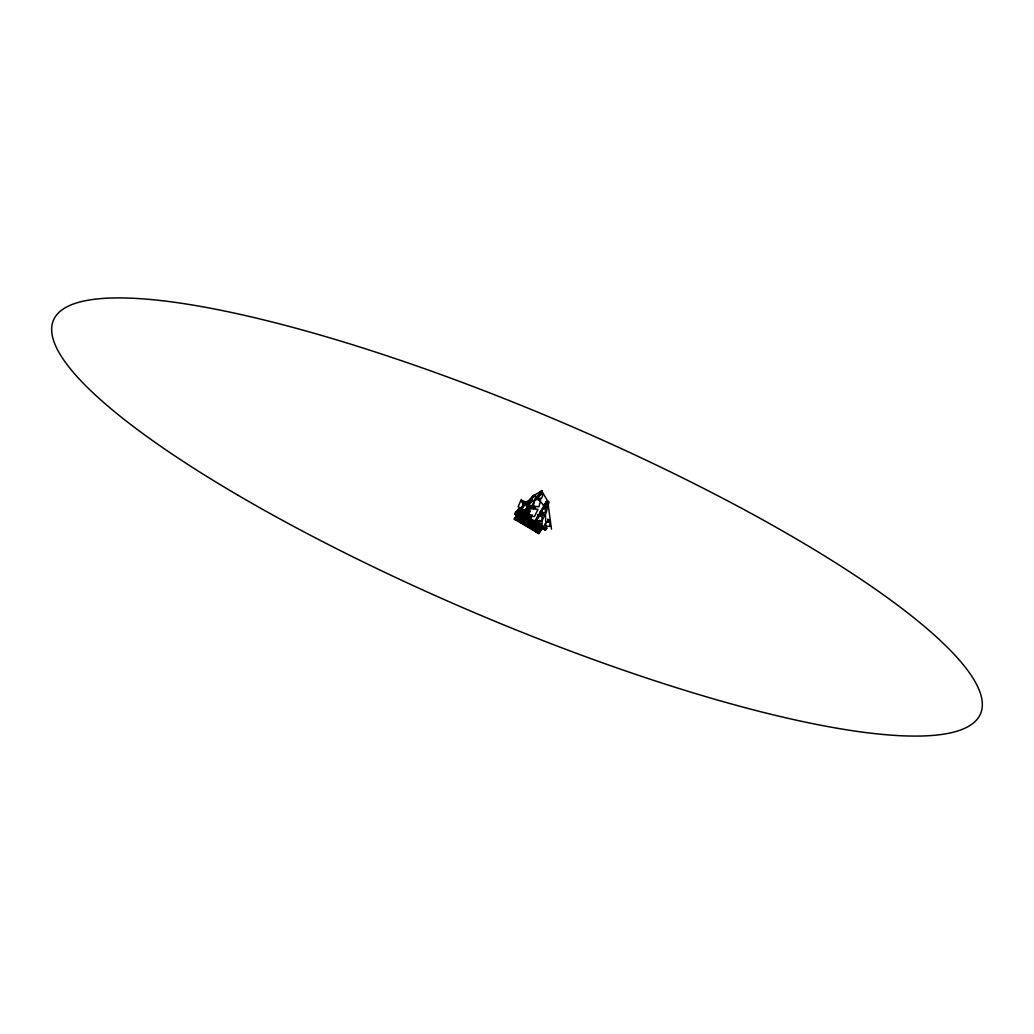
<?xml version="1.0" encoding="UTF-8"?>
<svg xmlns="http://www.w3.org/2000/svg" width="1034" height="1034" viewBox="0 0 1034 1034"><rect width="100%" height="100%" fill="white"/><g stroke="black" fill="none" stroke-linecap="round" stroke-linejoin="round"><path stroke-width="1.5" d="M517.362 514.958C512.58 513.291 518.654 518.215 519.663 514.118M517.297 515.565L518.28 516.354L515.242 514.596M515.94 514.454L517.969 515.863L515.695 515.139M518.603 518.318A16.273 4.291 20.9 0 1 518.112 517.944L515.992 515.449M516.405 515.203C515.268 515.772 517.659 509.4 517.75 513.2M540.42 524.212L536.943 523.269M518.745 511.546L518.331 511.042L519.805 511.752M518.473 511.274L518.318 511.649M518.926 508.87L518.525 509.516M529.796 518.848L530.933 515.617M520.709 520.774L520.348 519.624A27.078 13.959 -59.7 0 1 520.722 519.559L523.592 521.718M544.298 506.453L544.259 508.457L546.211 506.608M521.705 521.666L521.563 520.541M518.603 514.402C516.741 514.803 520.955 512.644 521.394 510.486M518.887 520.567L516.69 518.603L517.246 518.965M516.729 518.331C516.095 521.666 520.684 520.154 516.496 518.176A4.924 2.533 -59.7 0 0 516.612 517.401M523.036 517.349L524.69 515.914L525.091 517.31A32.067 16.531 -59.7 0 0 523.592 517.349L523.01 517.065M536.969 530.662C534.126 529.175 538.921 532.562 538.804 532.613C537.111 532.588 535.237 529.33 537.938 530.584C545.021 532.691 541.131 520.012 536.724 522.648M537.628 530.455L537.098 531.696L537.305 530.442M523.618 515.85L523.501 512.812L523.165 514.725C526.629 512.295 520.826 512.929 522.105 509.982C516.47 509.142 529.537 500.34 521.033 509.012M536.181 531.127C535.289 528.671 541.015 533.906 536.749 531.618M529.692 508.676L527.418 516.005L534.41 516.561L537.99 509.323L529.679 508.676M522.428 511.662L522.131 509.827M519.831 518.732A32.067 16.531 -59.7 0 0 519.327 518.745L518.874 520.645M519.52 521.394L519.327 520.18M539.231 530.907C540.834 533.428 536.672 532.781 537.486 530.584A24.48 5.907 21.7 0 1 536.232 529.977L530.39 527.159M537.59 531.696L537.77 530.713L539.8 531.644L537.758 530.817L538.094 532.083M533.337 500.947L531.709 499.926L532.083 499.112M522.067 509.982L522.17 511.933L524.277 513.2M540.394 524.807L538.792 524.083M516.405 513.2L516.431 511.313M517.078 519.792L518.228 519.068M535.651 496.139L534.565 500.714L530.183 500.378L532.549 495.919L535.664 496.165M544.866 514.971L541.816 521.175L535.935 520.709L538.119 514.531M536.685 497.949C537.241 492.856 545.603 492.197 541.428 498.31L536.504 498.065L536.879 497.199L536.581 498.091L539.696 499.099L538.132 498.194L538.145 499.267L538.391 498.401M542.772 507.565L547.257 507.927L546.236 512.812L540.097 512.321L542.76 507.539M544.931 507.733L544.724 507.707M546.055 501.619L549.041 501.813L547.736 506.673L543.742 506.363L546.107 501.555M550.269 522.467L549.713 526.409L543.936 525.957L546.185 522.157L550.308 522.377M522.907 522.506L522.92 521.588M541.312 527.857L540.317 523.346L537.176 521.511M522.196 512.295L522.157 510.964L518.37 509.116M522.196 511.494L521.666 510.357L521.446 512.024L522.428 510.331L520.231 509.387L523.773 512.98L523.54 514.751L523.915 513.2L521.511 511.843L521.692 510.072L523.437 511.054M524.251 513.459L523.411 514.673M537.176 531.541L537.163 530.675M522.493 510.021L522.273 512.347M523.527 514.04L523.307 512.412M523.695 512.437C522.597 514.221 527.637 516.082 523.372 513.963M525.169 516.677L525.194 515.617M524.122 517.698L525.091 518.008L525.582 515.643L524.82 515.423M526.384 517.116L526.577 515.72L523.928 514.389M526.138 518.99L526.59 515.552M528.529 519.456L528.387 520.89L528.154 519.262M529.951 520.761L530.468 519.171M530.494 520.231L530.028 521.769L530.196 519.042L530.881 521.369L530.352 520.645M522.933 522.144L523.282 521.394M530.778 526.539L528.193 524.6L528.012 525.66M529.925 525.285L530.183 527.43M524.303 513.006C520.089 513.226 523.437 514.648 521.537 512.179L522.428 510.331M522.092 512.192C521.252 508.948 523.514 513.484 521.278 510.563M523.204 514.725L523.385 512.954M524.522 517.646L524.794 515.901L524.587 517.504L525.647 517.543M524.871 516.095L524.665 517.737L525.143 515.927L535.082 521.886M524.91 517.685L525.13 516.056L524.109 516.121A32.067 16.531 -59.7 0 1 526.978 516.341L526.513 517.905L526.241 516.47M526.487 517.879C526.216 521.692 527.792 513.627 523.682 514.467M529.951 521.731L530.015 519.831L534.358 522.558M530.196 521.679L530.377 520.05A31.705 16.337 -59.7 0 0 527.56 519.882L526.461 519.249M525.905 517.414A32.067 16.531 -59.7 0 1 526.358 517.504L530.61 520.05L529.809 521.653M518.667 508.857L521.291 511.093L520.192 508.741L523.618 505.225L534.255 495.196L541.726 490.969L547.697 501.115L551.458 529.098M523.734 514.001L524.031 512.631M524.975 517.013L525.156 515.604M525.362 517.039L525.543 515.63M526.758 517.142L526.926 515.746M531.037 520.774L530.287 521.071L530.442 519.598M530.649 521.046L530.83 519.637L530.403 521.795M532.471 526.797L530.623 525.841L531.437 527.521M540.381 524.936L540.343 524.38A31.408 16.195 -59.7 0 0 539.438 524.238M522.933 512.89L522.842 513.433M523.398 513.239L523.049 512.606L522.441 513.872L524.858 516.793M526.125 515.604L527.017 516.793M518.047 511.468L518.784 510.137L517.052 511.455M517.401 520.141L516.522 517.982L515.63 519.947L514.221 519.016L516.561 515.798L536.271 526.694M537.37 521.563L536.943 522.713M520.593 511.649L521.485 510.369L518.926 508.728L521.382 510.344L520.955 511.352M526.952 507.164L528.128 503.183L530.39 501.477M516.548 519.197L518.512 519.999L516.599 518.99L517.388 519.171M523.165 512.825L523.592 514.157M523.475 512.825L523.294 513.678M543.445 505.884L546.624 506.918L545.06 506.001L545.448 505.212M545.926 527.624L545.241 507.009L538.107 499.073M547.128 528.335L546.818 527.702M535.69 522.351L535.664 521.097M536.375 521.407L536.181 522.635L534.966 522.377M517.659 520.296L518.215 519.068M527.133 516.173L526.06 516.186L527.172 517.517M537.215 522.584L537.085 522.222A32.067 16.531 -59.7 0 0 535.16 522.002L525.104 516.108M535.198 523.036L535.379 521.343M535.25 523.062L535.599 521.498L535.147 522.661M535.767 523.372L536.116 521.808L539.838 523.747M535.87 523.372L536.116 521.808L537.06 522.829M535.909 521.11L535.496 522.648M536.284 528.516L536.129 529.692L536.543 528.516M522.26 511.054L520.516 508.909L522.325 510.201M520.709 516.431L520.037 516.018L520.244 517.259C521.33 515.191 517.259 519.327 520.684 519.598M524.057 515.165L522.17 513.795L522.493 512.373M529.02 525.634L529.731 525.479M530.119 525.66L530.946 526.177M528.516 524.458L528.93 525.453M536.323 528.335L536.581 527.056A31.615 16.298 -59.7 0 1 537.047 527.043M538.287 531.269L538.055 532.187L535.948 531.153M516.483 518.215L516.121 519.637L524.186 524.316M538.068 532.174L536.594 530.83M535.25 522.726L533.945 521.769L533.13 522.855M535.715 531.786L538.83 533.557L541.79 529.33L542.152 527.094L541.325 526.19L545.991 529.085L545.448 529.718L543.121 528.62A2.559 2.12 -85.5 0 0 542.591 528.439L541.234 528.994L542.281 528.452A2.533 2.003 68 0 1 542.824 528.62C551.368 533.053 538.016 524.471 537.163 522.222M542.398 527.741C543.328 527.741 540.614 527.056 539.8 525.647M539.244 525.014C543.6 530.364 537.848 520.115 534.164 521.317L532.575 522.777M542.1 527.611L542.889 527.262L542.062 527.56M542.268 527.702L542.385 526.939L545.926 529.072L540.123 525.97L541.273 528.878M542.76 527.973L543.548 528.077M543.264 528.245L543.419 527.611L544.724 528.426M540.162 526.112L545.784 529.111L545.448 529.718L541.906 527.986L541.312 526.19L545.926 529.072L545.461 529.783L544.078 528.374M544.517 528.284L544.13 528.71M545.008 529.214L543.987 528.141M520.865 518.784L520.309 518.37M522.7 510.357L523.618 510.718L522.726 511.21A20.331 17.423 -57.8 0 1 521.537 510.563L518.538 509.271M542.307 527.702L541.57 526.849L545.719 529.421L540.213 526.099M541.079 527.017C541.738 526.203 549.17 531.256 543.367 528.658A2.533 2.042 -58 0 0 542.85 528.503L541.596 529.02L539.58 528.077M541.325 527.146L541.906 527.469L540.885 527.017M543.057 528.115L543.199 527.482L543.134 528.154M543.871 528.245L543.987 527.999M544.944 528.839L545.28 529.667L541.002 527.715L540.498 526.371L545.448 529.033M515.333 514.48L516.483 511.933M521.627 511.533L521.86 511.235M533.466 504.851C537.021 498.556 526.875 500.288 527.288 505.406L533.117 505.859M523.863 514.066L525.492 511.261M524.29 514.286L524.225 512.593L520.787 508.793L523.721 505.225M529.718 514.997L527.986 518.293L533.647 521.601M528.594 518.538L528.103 517.853M530.597 519.675L532.006 515.087M540.213 525.531L539.438 525.453M542.074 528.025L541.622 528.943L541.079 528.426M530.364 507.28L528.736 506.091L521.666 513.704M543.302 513.73C538.934 511.597 545.629 514.493 542.32 514.027M530.623 525.905L521.731 520.309M532.251 526.254L533.195 526.06M532.626 521.653C531.476 523.114 532.51 520.102 532.394 522.286L531.98 521.382L532.458 522.273M532.756 525.776L532.975 526.216M538.804 523.372L539.645 520.684M530.545 519.055L531.825 514.997M530.248 520.968L530.907 520.761M517.233 511.675L519.352 512.58C520.464 510.525 517.504 512.774 518.215 516.108C521.304 515.397 517.439 515.798 518.874 515.371L518.512 516.16M521.666 509.814L520.464 508.857M545.241 529.692L545.448 529.046M518.641 511.171L516.25 511.468M517.775 511.261L518.357 511.042M538.585 523.243L539.477 520.58M530.287 518.913L531.321 515.85M545.577 529.421L524.807 518.887L525.867 518.37M538.378 523.101L539.309 520.464M525.052 518.099L528.852 513.665L524.729 517.853L524.949 518.887M540.084 495.519L541.726 490.969L536.749 498.207M524.238 517.375C523.553 516.884 520.451 518.887 530.326 511.235M519.016 514.312L525.724 518.732M538.171 522.971L539.128 520.361M520.671 519.301L520.373 518.383L520.037 519.003L520.839 518.68M539.968 495.454L541.674 490.956L540.498 494.847L541.738 490.995L537.073 498.401M521.614 519.921L522.312 519.598L521.433 519.895M521.588 514.505C519.766 512.295 514.583 513.122 517.595 512.257A2.533 0.672 20.9 0 0 517.944 512.489L518.874 512.98M516.535 512.825L517.439 512.98M523.359 521.084L523.656 520.464M525.001 522.002L524.677 521.071L524.884 521.912M531.217 525.608L530.881 524.742L531.243 525.337M526.513 522.907L526.345 522.054L525.854 522.597L526.771 522.312M535.405 527.353L535.858 527.973L535.224 527.689L536.142 527.301L535.341 527.456M528.064 523.824L527.676 522.881L528.064 523.824L527.405 523.514M539.851 495.389L541.635 490.943L536.917 498.31M529.77 524.122L528.981 524.419L529.899 524.135M527.922 523.811L527.741 522.881M526.371 522.894L526.642 522.299M531.011 524.755L530.61 525.337L531.528 525.039M518.124 515.876L517.259 515.695M529.524 518.448L530.739 515.501M535.573 527.728L535.47 527.069M518.021 519.52L519.495 519.96M522.26 502.149L533.35 500.883M532.355 500.559L531.45 500.275M533.919 507.81L534.63 507.914L533.647 507.759M537.861 499.099L534.332 495.221L530.869 500.262M542.411 513.717L541.312 513.394M514.997 514.027C517.892 509.749 514.092 513.329 515.656 514.609L515.333 513.239M515.876 514.958L516.354 513.976M517.349 512.037L516.832 513.316A32.067 16.531 -59.7 0 1 517.323 513.329L518.512 511.029L517.879 510.602M517.375 511.843L516.47 515.165M516.186 515.746L516.173 517.246A5.286 2.727 -59.7 0 1 516.018 518.486L515.63 520.012L516.393 519.016M516.134 514.751L516.367 514.053M516.612 515.242L517.052 513.911M518.435 510.447L518.15 511.016M517.026 515.346L517.297 514.635M517.582 513.161L516.703 515.307L518.344 514.518L518.357 516.147M515.514 519.934L516.367 517.944M518.926 509.904C520.774 508.702 521.42 510.318 520.619 509.129M517.918 515.772L518.254 515.087M518.137 515.979C519.934 511.882 517.724 514.906 515.927 515.022M518.525 510.563C522.118 510.305 517.465 516.134 519.921 513.122M517.078 519.934L517.465 518.616L519.65 520.386M516.173 519.417L519.52 520.49L519.714 521.524M521.498 511.882L522.196 512.063L521.795 510.434M520.839 513.846C519.779 512.825 515.539 512.437 517.582 512.425L518.293 513.833M521.976 511.985L521.588 511.106M518.939 519.792L519.275 519.921A32.067 16.531 -59.7 0 1 519.805 519.96M518.719 519.701L519.081 518.965M520.645 515.63L521.912 514.286A32.067 16.531 -59.7 0 1 523.721 514.376L523.075 514.493L523.669 512.929M529.305 507.203L526.72 506.13L527.12 505.187L527.107 506.117M527.056 506.091L527.443 505.277M527.741 505.303L527.754 506.169M527.715 506.169L528.103 505.355M530.985 499.034L530.662 499.874L530.959 499.021M523.799 518.099L524.884 518.086M523.811 517.336L523.889 516.082A32.067 16.531 -59.7 0 1 526.875 516.276L526.461 516.302M527.986 506.867L526.745 506.065M528.4 506.221L528.736 505.38M531.295 499.073L530.61 499.836M527.094 505.251L529.421 505.393L528.969 506.298L529.007 505.393M528.71 506.246L529.395 505.458M528.555 507.177L529.033 506.854M529.175 506.389L526.72 506.13M531.993 499.952L531.088 502.033M529.395 506.906L525.13 514.751L524.122 512.489M528.348 506.182L528.839 506.531M531.605 500.197L531.179 502.072L532.407 500.262L531.437 500.301M524.794 517.788L525.22 516.237M532.355 500.042L532.032 500.624M525.104 518.99L525.802 519.52M525.543 517.801L526.138 518.512M526.06 516.729L526.177 516.005L535.974 522.015M536.026 522.196C525.582 518.008 525.802 516.832 526.526 516.031M525.841 519.533L523.307 517.853M532.42 506.285L532.071 507.099L533.221 507.875L531.954 507.138L532.355 506.195L532.678 507.151M526.332 517.62L530.701 519.908M532.342 507.125L532.678 506.285M533.117 522.558L527.754 519.417L533.363 523.088M532.949 507.177L533.286 506.337L532.898 507.138M528.103 520.541L527.779 519.417M537.409 497.302C536.362 497.974 538.365 498.155 537.938 498.866M527.831 519.882L527.663 520.141M528.115 519.688L530.158 519.624L527.767 519.236M533.363 507.203L533.971 506.389M527.973 520.464L528.245 519.469M537.654 498.181L538.029 497.367M533.945 507.255L534.63 506.466M537.913 498.194L538.249 497.367M534.656 506.401C532.458 507.642 536.969 507.901 535.005 508.34M538.287 497.393L537.602 498.155M530.869 519.908L527.598 518.176M529.925 520.916L530.171 520.063M532.536 522.739C538.468 524.794 529.809 523.101 534.216 521.278L537.06 522.441M532.911 522.661L527.327 519.818M533.402 523.126L534.203 521.989L533.428 522.765M541.532 514.312L539.787 512.812L540.162 511.946M535.948 522.661L536.103 521.899M540.097 512.838L540.433 512.024M533.505 528.917L534.164 529.434L533.454 529.343M533.441 529.382L534.1 529.279M545.771 505.187L543.794 505.07L543.419 505.936L545.37 505.936M540.795 512.916L541.131 512.101M543.755 505.923L543.819 505.006M541.467 512.101L541.131 512.942L541.764 512.127M544.608 505.135L543.703 505.897M541.028 513.614L542.346 513.963M542.074 512.153L542.036 513.097L542.385 512.179M544.582 505.988L545.228 505.199M542.126 512.179L542.01 512.942M544.556 506.608L544.957 506.918M544.853 506.014L545.177 505.174M541.984 513.588L539.761 512.877M542.385 513.174L540.717 515.63M536.504 530.726L538.766 531.734L537.434 530.933M536.491 531.192L536.129 530.313M536.4 530.015L537.06 529.964L536.129 529.938M539.179 525.531L539.36 524.341M539.58 524.833L539.425 525.531A32.067 16.531 -59.7 0 1 539.851 525.595L540.045 524.923M539.929 524.858L539.347 525.492M534.746 525.001L535.056 525.931L535.198 525.22M534.643 525.22L535.056 525.944L534.785 525.001M529.266 518.318L530.545 515.397M532.458 500.585L532.174 500.443M535.444 526.332L536.258 525.001L535.69 526.319M519.714 517.155L520.567 515.811L517.284 513.833M519.197 516.47L519.171 515.462L519.029 516.431M528.71 518.008L530.119 515.165M526.384 521.033L526.228 520.154L525.802 520.722M527.922 521.937L527.301 521.64L528.245 521.343L527.275 521.614L528.245 521.343M529.356 522.829L529.731 522.235L529.046 522.428M530.442 523.462L531.398 523.165L530.959 523.734M532.071 524.367L533.04 524.083L532.6 524.665L532.368 523.734M524.419 519.843C525.078 519.533 524.083 519.507 524.949 519.986M523.165 518.331L523.294 519.21L523.734 518.629M522.299 517.724L520.877 517.931L521.511 516.78M528.452 517.866L529.912 515.1M526.901 510.473L528.684 506.802L521.252 513.433M520.994 517.956L521.976 516.638M532.911 524.07L532.2 524.38M520.063 516.25L519.611 517.09L520.684 516.393M519.856 517L520.192 516.018M517.944 513.652L518.771 513.084L516.509 511.701M519.275 511.546L518.874 512.282M518.473 512.98L518.086 513.795M518.137 512.748C516.78 514.661 519.404 511.843 516.741 511.998M518.383 512.05L518.99 511.326L518.124 510.537M518.551 512.153L518.874 511.248L522.157 511.985M518.305 513.898L518.693 513.097M519.029 512.321L519.417 511.662M520.451 511.856C518.99 512.567 520.761 514.208 519.352 513.407M519.934 516.858L520.322 516.173M524.729 513.937L528.71 506.815L522.092 513.963M520.658 515.707L532.536 522.946L533.66 522.661M519.158 515.514L519.055 516.496L519.507 515.669M533.156 522.39L527.637 519.701A31.705 16.337 -59.7 0 1 530.455 519.921L535.819 523.062M519.146 515.449L518.874 516.302M520.619 516.418L520.218 517.22M537.344 498.556L541.687 490.982L537.228 498.491M518.499 511.21L517.246 511.533L518.137 511.908M542.449 527.392L545.461 529.24M542.837 527.25L542.85 528.025L543.328 527.521M540.989 526.642L545.241 528.736M524.484 513.795L528.632 506.789L527.12 509.064M520.916 515.035L521.666 514.376A32.067 16.531 -59.7 0 1 523.126 514.467M519.766 513.278L517.53 511.92L517.078 513.213L517.142 512.257M518.137 510.783L517.62 511.3M517.181 513.278L517.452 512.334L516.522 513.381M517.246 511.533L518.525 511.042L517.879 511.649M519.52 513.252L518.641 513.665M523.424 516.987L524.122 515.94L521.55 513.82M535.858 527.935L535.263 527.65M519.921 514.428L520.49 514.053L519.973 514.842M524.225 513.665L525.673 511.365M520.309 514.531L519.443 514.518L520.128 513.833M521.575 511.145L521.291 511.468A36.668 27.466 73.2 0 0 518.37 509.762L518.37 509.762A36.125 27.065 73.2 0 1 521.239 511.416C523.269 509.348 518.189 509.335 523.036 511.248M519.714 514.686L520.218 513.885M520.748 513.808C522.196 511.339 519.52 513.704 521.808 514.48M523.592 517.866L524.083 518.176M544.311 506.389L547.593 501.063L543.651 506.001L544.168 508.379L545.189 505.975M527.805 506.686L531.98 500.844M518.396 509.723L518.629 508.793L518.693 509.542M520.438 514.325L519.973 514.777M516.716 512.954L517.478 512.476M518.551 510.848L517.982 511.817L518.034 510.77M534.63 521.02L533.828 522.183L534.837 521.02M540.614 513.303L542.372 510.628M521.278 509.219L523.863 505.316L520.425 509.206M520.167 509.943L519.443 509.93A5.118 2.637 -59.7 0 0 520.192 508.741L524.225 512.593M517.698 511.623L517.982 510.822M517.956 511.804L518.473 511.016M527.004 508.999L528.503 506.738L529.059 507.164M527.598 506.557L531.554 500.689L527.392 506.44L527.663 508.818L529.434 506.57M532.575 500.366L531.347 502.162L532.756 500.469M545.151 506.544L540.006 512.942L540.614 515.591L542.243 513.187M517.078 513.226L517.607 512.437L516.16 512.412M540.407 513.187L542.23 510.55M523.165 504.592L525.169 501.671L521.614 500.366M544.052 506.233L547.684 501.089L544.194 506.324L544.259 508.457L546.081 506.531M526.978 506.272L527.624 508.741L529.318 506.44M526.461 505.859L527.379 504.553L526.048 504.734L528.128 503.183M540.213 513.071L542.074 510.46M526.177 518.822L528.723 515.294M520.257 510.176L519.973 510.408A1.68 0.866 -59.7 0 1 519.701 510.486L519.507 510.421M530.688 500.146L534.345 495.247L530.52 500.055M547.593 501.063L543.858 506.13L544.143 508.392L544.026 506.298M545.745 506.337L544.233 508.392L545.939 506.453M525.97 518.693L528.568 515.203M534.707 523.049L537.266 519.637M538.21 524.561L537.938 525.44M529.292 513.95L525.776 518.603L526.603 517.62A32.067 16.531 -59.7 0 0 526.009 517.478L526.577 517.543M534.449 522.92L537.073 519.533M521.162 512.606L520.981 513.51L520.361 513.058L521.614 512.761M521.201 512.554L520.955 513.484L521.446 512.644M542.643 513.42L540.847 515.682L540.834 513.51M534.203 522.777L536.892 519.443M538.96 524.212A31.408 16.195 -59.7 0 0 538.494 524.212L538.042 525.505M527.844 508.831L529.602 506.673M530.352 499.952L534.255 495.196M526.965 506.195L531.528 500.637L527.185 506.324L527.598 508.767M525.259 518.241L528.981 513.756M533.945 522.635L538.572 517.142M533.699 522.506L541.312 513.808L541.971 514.234M542.85 513.549L540.911 515.733L543.083 513.678M527.909 508.883L529.809 506.789M533.441 522.364L541.338 513.795L542.01 514.118L542.049 526.5M525.621 518.577L526.564 517.582L525.918 517.763M524.367 517.672L528.439 513.394M544.944 515.061L538.119 514.402M521.873 513.833L528.594 506.867M533.195 522.235L541.351 513.795M524.16 517.53L530.377 511.287M521.459 513.562L528.439 506.686L521.046 513.303M523.85 510.796L523.01 511.61A36.668 31.421 -57.8 0 0 521.575 510.706L521.407 510.033M527.56 506.621L527.792 508.87L530.028 506.918M538.443 532.006L536.09 531.179M531.786 500.689L530.093 499.797C530.106 498.582 531.541 500.223 532.019 500.172M533.518 508.069L533.841 508.314M533.609 508.612L533.66 508.495M545.099 506.233L545.732 506.686M541.984 492.727L540.11 491.848L541.945 492.701M540.343 492.83L541.764 493.347M540.252 492.959L541.726 493.296M547.8 519.404L550.334 520.335L547.8 519.404L548.343 519.805M548.989 520.916C550.993 521.899 545.306 519.301 549.791 521.317M539.283 526.06L540.317 526.539M520.813 511.235L519.766 510.085A5.118 2.637 -59.7 0 0 520.529 508.909M515.992 515.255L515.048 514.286M525.724 503.855L526.965 503.403L525.272 502.589M519.262 510.059L520.296 509.749L518.641 509.426M527.12 517.711L526.358 517.504M530.39 507.216L529.111 507.061M533.466 521.252L530.597 519.598L533.311 521.226M529.46 525.001L528.594 525.065M523.165 511.287L522.752 511.223M518.629 516.328L519.184 515.01A32.067 16.531 -59.7 0 1 519.688 514.997M519.404 518.551L518.086 517.737A14.179 3.735 20.9 0 1 517.788 517.504M533.945 521.769L535.056 521.937A32.067 16.531 -59.7 0 1 536.943 522.17M534.164 522.002L538.559 524.238M528.62 525.944L528.18 526.267M521.873 521.692L522.609 522.584M535.276 526.487L537.15 527.094M532.536 527.935L532.109 528.374M529.55 519.365L536.711 523.165M533.182 500.947L532.42 500.947M522.92 513.058C520.619 510.499 520.18 514.247 518.047 512.282A2.533 0.672 20.9 0 1 517.711 512.063L517.646 511.895M519.611 520.089L518.538 520.218M534.733 528.943L534.074 529.137M521.459 510.395L520.541 509.374L522.002 510.318M520.865 511.623L522.17 511.791M526.151 518.357L524.962 517.349M538.391 530.998L539.05 531.411M536.853 497.251L537.706 497.341M530.429 498.983L532.42 499.099M531.954 507.138L534.539 507.513M521.614 510.395L522.299 510.563M517.569 512.063L516.082 511.882L516.625 512.386M523.023 512.696L523.876 513.135M523.773 512.98L523.165 513.614L522.958 512.748M516.431 513.678L515.656 512.954L517.892 512.967M523.217 513.161L524.122 513.161M517.595 512.812C512.515 511.597 519.456 515.384 517.543 514.079M517.84 513.291L515.94 513.278M523.631 514.325L523.928 514.596M516.018 513.756L515.32 513.148L515.798 514.027M524.703 516.018L525.091 517.414M521.278 514.376L524.303 516.173M526.099 516.431L527.069 516.38M529.99 520.024L531.398 520.503M530.52 520.089L527.521 519.973L529.253 520.916M516.121 519.637L517.078 519.507M530.377 521.42L529.886 518.137L523.889 513.652M519.391 521.33L518.848 520.671M523.941 524.005L523.049 523.643M531.024 525.996L529.498 525.362M528.71 526.875L529.408 526.926M529.382 527.185L528.826 527.082A5.209 2.675 -59.7 0 1 528.568 526.875L528.93 527.146M536.801 531.037L536.013 530.558L536.219 531.398M537.667 531.205L539.218 531.566M538.352 531.502L537.396 531.256M518.396 514.686L519.184 514.945L518.344 514.131M525.466 519.236L526.422 519.585M534.539 508.224L533.247 507.81M515.656 514.609L516.884 511.959M540.885 493.153L541.558 493.386M521.769 510.602L518.835 509.775M541.596 526.926L545.926 529.072L542.165 526.81M541.002 527.715L541.661 527.922M516.328 516.509L514.337 519.197L538.83 533.557L536.724 532.277M523.811 515.074L524.212 516.289M518.758 514.842L517.233 514.144M522.17 513.795L522.765 512.489L521.912 511.662M519.184 512.903L517.724 511.946M536.749 527.12L538.895 528.012M538.611 529.305L540.86 530.261L540.33 529.783M539.438 526.19L536.698 525.026M536.517 526.81L541.532 529.124M538.378 529.201L533.531 527.107M540.368 526.564L541.855 527.469L541.092 526.694M536.62 524.988L533.117 523.256M529.279 514.157L521.42 510.214L525.001 501.929L528.801 512.799M541.389 493.05L539.877 492.662L540.536 492.985M547.994 520.787L548.821 521.162L547.942 520.826M535.185 526.448L518.254 516.444M538.921 531.566L537.577 530.946M531.812 527.715L537.305 530.597M532.691 526.901L540.743 530.429L540.213 529.964M523.204 509.374L518.124 506.75L521.252 499.487L523.579 506.195M541.661 527.767L545.577 529.679M537.215 530.545L536.659 530.481M533.35 527.017L524.341 521.976M520.425 510.861L520.89 511.029A20.331 15.239 73.2 0 1 519.081 509.995M517.737 514.273L516.871 513.795M532.924 525.802L532.523 525.621M530.403 527.004L523.114 522.739M528.826 526.319L524.07 523.527M534.668 523.217L532.6 522.713M535.043 530.52L526.81 525.97M516.625 515.565L517.969 516.16M530.545 526.151L528.141 524.781M536.62 531.424L535.496 530.778M528.051 525.156L528.969 525.673M532.355 521.071L533.208 521.563M530.998 521.886L532.187 522.584M535.767 531.14L538.817 532.872L526.59 525.841M528.387 505.355L528.038 506.169M518.616 510.628L518.202 511.248M526.009 517.168L526.926 517.801M530.39 520.012L534.397 522.467M517.659 513.329L516.845 512.748M516.263 513.148L516.922 513.303M519.507 520.516L518.861 520.024M528.258 525.673L528.956 526.06M518.822 520.49L519.43 520.709M515.824 519.352L523.191 523.682M527.262 525.944L526.59 525.802M528.516 526.797L535.121 530.675M520.658 511.649L521.537 512.179M526.151 525.595L523.23 523.695M518.473 512.114L519.003 511.326M534.681 530.054L535.418 530.494M536.349 531.049L537.021 531.45M519.999 521.692L522.622 523.359M526.668 515.371L524.522 513.976M517.052 519.469L518.551 520.425M519.947 513.717L520.632 514.144M529.214 526.629L530.39 527.353M521.924 514.661L520.399 513.743L521.097 514.26M522.79 522.7L523.695 523.282M538.96 523.359L539.632 523.811M522.765 522.519L520.813 521.149M520.658 519.792L518.68 518.383M526.345 517.853L523.992 516.212M516.199 516.069L516.677 516.793M521.614 522.428L521.394 521.821M526.642 515.294L530.675 519.585M522.971 511.533L522.997 511.559A36.125 30.955 -57.8 0 0 521.563 510.654M526.358 525.505L526.06 524.742M540.162 513.11L540.575 515.617M540.381 513.252L540.653 515.669M540.601 513.368L540.769 515.72M527.779 506.738L527.896 508.909M521.537 515.552A32.067 16.531 -59.7 0 1 523.424 515.785M519.301 518.499A32.067 16.531 -59.7 0 1 519.805 518.473M520.593 509.62A5.118 2.637 -59.7 0 1 520.787 508.793M520.722 510.163A5.118 2.637 -59.7 0 1 520.981 508.935M523.488 517.284A32.067 16.531 -59.7 0 1 524.484 517.271M539.024 525.531A32.067 16.531 -59.7 0 1 539.955 525.647M516.91 513.122A32.067 16.531 -59.7 0 1 517.401 513.135M528.141 519.43L527.999 520.865L528.103 519.417M526.241 516.069L526.06 517.84L526.28 516.069M523.618 512.593L523.475 514.001L523.643 512.593M535.353 499.5L531.657 506.195L538.972 506.763L540.666 499.913L535.431 499.5M531.566 499.073L531.23 499.913L531.528 499.073M517.465 512.334L516.987 513.148L517.491 512.36M237.975 495.221A503.558 104.692 23 0 0 979.017 716.691A503.558 104.692 23 0 0 334.008 339.087A503.558 104.692 23 0 0 237.975 495.221"/></g></svg>
